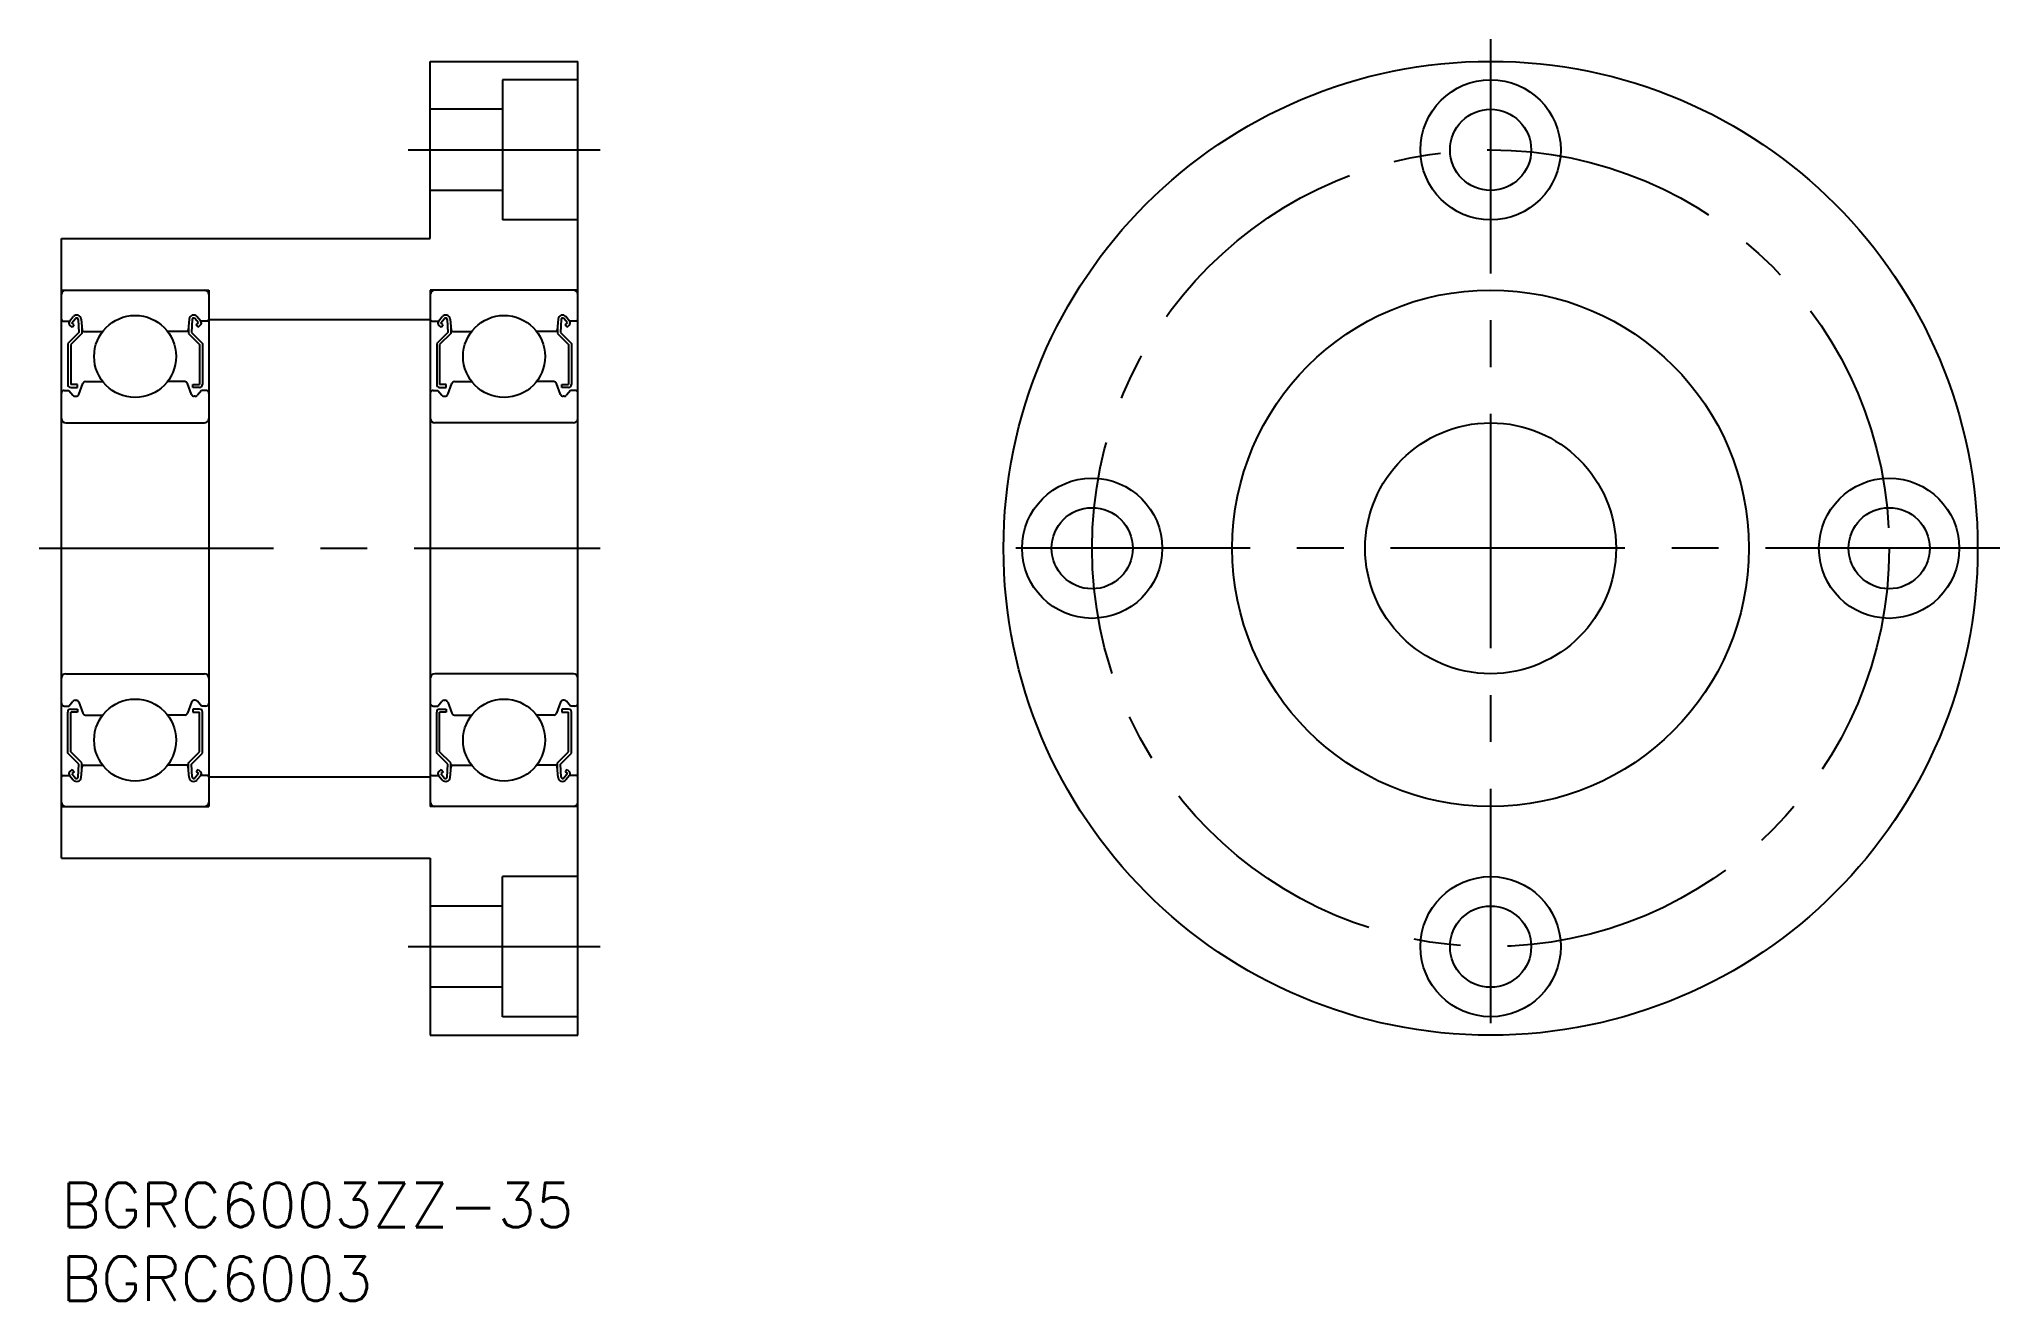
# Model space of a CAD drawing. Extents: x -2 to 131, y -8 to 78.
import ezdxf

# ---------------------------------------------------------------- set-up
doc = ezdxf.new("R2010")
doc.units = 0
doc.header["$LTSCALE"] = 0.5
doc.linetypes.add('CENTER', pattern=[50.8, 31.75, -6.35, 6.35, -6.35])
for name, color, linetype in [('MSM_CENTER', 1, 'CENTER'), ('MSM_CONTINUOUS', 7, 'CONTINUOUS'), ('MSM_PART_NUMBER', 7, 'CONTINUOUS')]:
    doc.layers.add(name, color=color, linetype=linetype)
doc.styles.get("Standard").update_dxf_attribs({"font": 'txt.shx', "height": 3, "bigfont": 'bigfont.shx'})

# ---------------------------------------------------------------- blocks, each defined once
blk = doc.blocks.new('*U2')
at = {"layer": 'MSM_PART_NUMBER'}
blk.add_text('BGRC6003ZZ-35', height=3, dxfattribs=at).set_placement((0, -3))
blk = doc.blocks.new('*U3')
at = {"layer": 'MSM_PART_NUMBER'}
blk.add_text('BGRC6003', height=3, dxfattribs=at).set_placement((0, -8))

msp = doc.modelspace()

# ---------------------------------------------------------------- linework, layer by layer
at = {"layer": 'MSM_CENTER'}
for p, q in [((96.840815, 77.5), (96.840815, 8.5)), ((23.5, 70), (36.5, 70)), ((-1.5, 43), (36.5, 43)), ((131.340815, 43), (62.340815, 43)), ((23.5, 16), (36.5, 16))]:
    msp.add_line(p, q, dxfattribs=at)
msp.add_circle((96.840815, 43), 27, dxfattribs=at)
at = {"layer": 'MSM_CONTINUOUS'}
for p, q in [((25, 64), (25, 76)), ((25, 76), (35, 76)), ((35, 10), (35, 76)), ((29.9, 74.75), (29.9, 65.25)), ((35, 74.75), (29.9, 74.75)), ((29.9, 72.75), (25, 72.75)), ((29.9, 67.25), (25, 67.25)), ((35, 65.25), (29.9, 65.25)), ((0, 64), (25, 64)), ((0, 22), (0, 64)), ((0, 60.5), (10, 60.5)), ((10, 60.5), (10, 25.5)), ((25, 60.5), (25, 25.5)), ((35, 60.5), (25, 60.5)), ((0.560022, 58.399974), (0.809631, 58.697479)), ((0.712984, 58.270949), (0.963328, 58.569309)), ((1.139812, 58.509951), (1.183005, 57.633024)), ((1.338315, 58.530785), (1.402972, 57.79127)), ((8.661685, 58.530785), (8.597028, 57.79127)), ((8.860187, 58.509951), (8.816995, 57.633024)), ((9.287015, 58.270949), (9.036672, 58.569309)), ((9.439978, 58.399974), (9.190369, 58.697479)), ((10, 58.5), (25, 58.5)), ((25.560022, 58.399974), (25.809631, 58.697479)), ((25.712985, 58.270949), (25.963328, 58.569309)), ((26.139813, 58.509951), (26.183005, 57.633024)), ((26.338315, 58.530785), (26.402972, 57.79127)), ((33.661685, 58.530785), (33.597028, 57.79127)), ((33.860188, 58.509951), (33.816995, 57.633024)), ((34.287016, 58.270949), (34.036672, 58.569309)), ((34.439978, 58.399974), (34.190369, 58.697479)), ((0.1, 58.39998), (0.560027, 58.39998)), ((1.183005, 57.633024), (0.433, 56.88301)), ((0.738, 57.98994), (0.5849, 58.118031)), ((1.383, 57.54997), (0.633, 56.79998)), ((0.866004, 58.142945), (0.712984, 58.270949)), ((0.738, 57.98994), (0.866004, 58.142945)), ((1.383, 58.01999), (1.383, 57.54997)), ((1.502592, 57.69998), (2.802687, 57.69998)), ((8.497408, 57.69998), (7.197313, 57.69998)), ((8.617, 58.01999), (8.617, 57.54997)), ((8.617, 57.54997), (9.367, 56.79998)), ((8.816995, 57.633024), (9.567, 56.88301)), ((9.133996, 58.142945), (9.287015, 58.270949)), ((9.262, 57.98994), (9.133996, 58.142945)), ((9.262, 57.98994), (9.4151, 58.118031)), ((9.9, 58.39998), (9.439973, 58.39998)), ((25.1, 58.39998), (25.560027, 58.39998)), ((26.183005, 57.633024), (25.433, 56.88301)), ((25.738, 57.98994), (25.5849, 58.118031)), ((26.383, 57.54997), (25.633, 56.79998)), ((25.866004, 58.142945), (25.712985, 58.270949)), ((25.738, 57.98994), (25.866004, 58.142945)), ((26.383, 58.01999), (26.383, 57.54997)), ((26.502592, 57.69998), (27.802687, 57.69998)), ((33.497408, 57.69998), (32.197313, 57.69998)), ((33.617, 58.01999), (33.617, 57.54997)), ((33.617, 57.54997), (34.367, 56.79998)), ((33.816995, 57.633024), (34.567, 56.88301)), ((34.133996, 58.142945), (34.287016, 58.270949)), ((34.262, 57.98994), (34.133996, 58.142945)), ((34.262, 57.98994), (34.4151, 58.118031)), ((34.9, 58.39998), (34.439973, 58.39998)), ((0.433, 56.88301), (0.433, 54.09998)), ((0.633, 56.79998), (0.633, 54.09999)), ((9.367, 56.79998), (9.367, 54.09999)), ((9.567, 56.88301), (9.567, 54.09998)), ((25.433, 56.88301), (25.433, 54.09998)), ((25.633, 56.79998), (25.633, 54.09999)), ((34.367, 56.79998), (34.367, 54.09999)), ((34.567, 56.88301), (34.567, 54.09998)), ((0.2, 53.69998), (0.499991, 53.69998)), ((0.499991, 53.69998), (0.775612, 53.371446)), ((1.083, 54.09999), (0.633, 54.09999)), ((0.633, 53.89998), (1.083, 53.89998)), ((0.928832, 53.29999), (0.993915, 53.29999)), ((1.083, 53.89998), (1.083, 54.09999)), ((1.181844, 53.43156), (1.450154, 54.168419)), ((1.638083, 54.29999), (2.80271, 54.29999)), ((8.361917, 54.29999), (7.19729, 54.29999)), ((8.818155, 53.43156), (8.549846, 54.168419)), ((8.917, 53.89998), (8.917, 54.09999)), ((8.917, 54.09999), (9.367, 54.09999)), ((9.367, 53.89998), (8.917, 53.89998)), ((9.071167, 53.29999), (9.006085, 53.29999)), ((9.500008, 53.69998), (9.224388, 53.371446)), ((9.8, 53.69998), (9.500008, 53.69998)), ((25.2, 53.69998), (25.499992, 53.69998)), ((25.499992, 53.69998), (25.775612, 53.371446)), ((26.083, 54.09999), (25.633, 54.09999)), ((25.633, 53.89998), (26.083, 53.89998)), ((25.928833, 53.29999), (25.993915, 53.29999)), ((26.083, 53.89998), (26.083, 54.09999)), ((26.181845, 53.43156), (26.450154, 54.168419)), ((26.638083, 54.29999), (27.80271, 54.29999)), ((33.361917, 54.29999), (32.19729, 54.29999)), ((33.818156, 53.43156), (33.549846, 54.168419)), ((33.917, 54.09999), (34.367, 54.09999)), ((33.917, 53.89998), (33.917, 54.09999)), ((34.367, 53.89998), (33.917, 53.89998)), ((34.071168, 53.29999), (34.006085, 53.29999)), ((34.500009, 53.69998), (34.224388, 53.371446)), ((34.8, 53.69998), (34.500009, 53.69998)), ((0.3, 51.5), (9.7, 51.5)), ((34.7, 51.5), (25.3, 51.5)), ((0.3, 34.5), (9.7, 34.5)), ((34.7, 34.5), (25.3, 34.5)), ((0.2, 32.30002), (0.499991, 32.30002)), ((0.433, 29.11699), (0.433, 31.90002)), ((0.499991, 32.30002), (0.775612, 32.628553)), ((0.633, 32.10002), (1.083, 32.10002)), ((0.633, 29.20002), (0.633, 31.90001)), ((1.083, 31.90001), (0.633, 31.90001)), ((0.928832, 32.70001), (0.993915, 32.70001)), ((1.083, 32.10002), (1.083, 31.90001)), ((1.181844, 32.568439), (1.450154, 31.83158)), ((8.818155, 32.568439), (8.549846, 31.83158)), ((8.917, 32.10002), (8.917, 31.90001)), ((9.367, 32.10002), (8.917, 32.10002)), ((8.917, 31.90001), (9.367, 31.90001)), ((9.071167, 32.70001), (9.006085, 32.70001)), ((9.500008, 32.30002), (9.224388, 32.628553)), ((9.367, 29.20002), (9.367, 31.90001)), ((9.8, 32.30002), (9.500008, 32.30002)), ((9.567, 29.11699), (9.567, 31.90002)), ((25.2, 32.30002), (25.499992, 32.30002)), ((25.433, 29.11699), (25.433, 31.90002)), ((25.499992, 32.30002), (25.775612, 32.628553)), ((25.633, 32.10002), (26.083, 32.10002)), ((25.633, 29.20002), (25.633, 31.90001)), ((26.083, 31.90001), (25.633, 31.90001)), ((25.928833, 32.70001), (25.993915, 32.70001)), ((26.083, 32.10002), (26.083, 31.90001)), ((26.181845, 32.568439), (26.450154, 31.83158)), ((33.818156, 32.568439), (33.549846, 31.83158)), ((34.367, 32.10002), (33.917, 32.10002)), ((33.917, 32.10002), (33.917, 31.90001)), ((33.917, 31.90001), (34.367, 31.90001)), ((34.071168, 32.70001), (34.006085, 32.70001)), ((34.500009, 32.30002), (34.224388, 32.628553)), ((34.367, 29.20002), (34.367, 31.90001)), ((34.8, 32.30002), (34.500009, 32.30002)), ((34.567, 29.11699), (34.567, 31.90002)), ((1.638083, 31.70001), (2.80271, 31.70001)), ((8.361917, 31.70001), (7.19729, 31.70001)), ((26.638083, 31.70001), (27.80271, 31.70001)), ((33.361917, 31.70001), (32.19729, 31.70001)), ((1.183005, 28.366975), (0.433, 29.11699)), ((0.738, 28.01006), (0.5849, 27.881968)), ((1.383, 28.45003), (0.633, 29.20002)), ((0.738, 28.01006), (0.866004, 27.857055)), ((1.139812, 27.490048), (1.183005, 28.366975)), ((1.338315, 27.469214), (1.402972, 28.20873)), ((1.383, 27.98001), (1.383, 28.45003)), ((1.502592, 28.30002), (2.802687, 28.30002)), ((8.497408, 28.30002), (7.197313, 28.30002)), ((8.661685, 27.469214), (8.597028, 28.20873)), ((8.617, 28.45003), (9.367, 29.20002)), ((8.617, 27.98001), (8.617, 28.45003)), ((8.816995, 28.366975), (9.567, 29.11699)), ((8.860187, 27.490048), (8.816995, 28.366975)), ((9.262, 28.01006), (9.133996, 27.857055)), ((9.262, 28.01006), (9.4151, 27.881968)), ((26.183005, 28.366975), (25.433, 29.11699)), ((25.738, 28.01006), (25.5849, 27.881968)), ((26.383, 28.45003), (25.633, 29.20002)), ((25.738, 28.01006), (25.866004, 27.857055)), ((26.139813, 27.490048), (26.183005, 28.366975)), ((26.338315, 27.469214), (26.402972, 28.20873)), ((26.383, 27.98001), (26.383, 28.45003)), ((26.502592, 28.30002), (27.802687, 28.30002)), ((33.497408, 28.30002), (32.197313, 28.30002)), ((33.661685, 27.469214), (33.597028, 28.20873)), ((33.617, 28.45003), (34.367, 29.20002)), ((33.617, 27.98001), (33.617, 28.45003)), ((33.816995, 28.366975), (34.567, 29.11699)), ((33.860188, 27.490048), (33.816995, 28.366975)), ((34.262, 28.01006), (34.133996, 27.857055)), ((34.262, 28.01006), (34.4151, 27.881968)), ((0.1, 27.60002), (0.560027, 27.60002)), ((0.560022, 27.600025), (0.809631, 27.30252)), ((0.866004, 27.857055), (0.712984, 27.72905)), ((0.712984, 27.72905), (0.963328, 27.43069)), ((9.287015, 27.72905), (9.036672, 27.43069)), ((9.133996, 27.857055), (9.287015, 27.72905)), ((9.439978, 27.600025), (9.190369, 27.30252)), ((9.9, 27.60002), (9.439973, 27.60002)), ((10, 27.5), (25, 27.5)), ((25.1, 27.60002), (25.560027, 27.60002)), ((25.560022, 27.600025), (25.809631, 27.30252)), ((25.866004, 27.857055), (25.712985, 27.72905)), ((25.712985, 27.72905), (25.963328, 27.43069)), ((34.287016, 27.72905), (34.036672, 27.43069)), ((34.133996, 27.857055), (34.287016, 27.72905)), ((34.439978, 27.600025), (34.190369, 27.30252)), ((34.9, 27.60002), (34.439973, 27.60002)), ((0, 25.5), (10, 25.5)), ((2.8, 25.5), (2.8, 25.5001)), ((5, 25.5), (5.0001, 25.5)), ((35, 25.5), (25, 25.5)), ((0, 22), (25, 22)), ((25, 22), (25, 10)), ((29.9, 11.25), (29.9, 20.75)), ((35, 20.75), (29.9, 20.75)), ((29.9, 18.75), (25, 18.75)), ((29.9, 13.25), (25, 13.25)), ((35, 11.25), (29.9, 11.25)), ((25, 10), (35, 10))]:
    msp.add_line(p, q, dxfattribs=at)
for centre, radius in [((96.840815, 43), 33), ((96.840815, 70), 4.75), ((96.840815, 70), 2.75), ((96.840815, 43), 17.5), ((5, 56), 2.77815), ((30, 56), 2.77815), ((96.840815, 43), 8.5), ((69.840815, 43), 4.75), ((123.840815, 43), 4.75), ((69.840815, 43), 2.75), ((123.840815, 43), 2.75), ((5, 30), 2.77815), ((30, 30), 2.77815), ((96.840815, 16), 4.75), ((96.840815, 16), 2.75)]:
    msp.add_circle(centre, radius, dxfattribs=at)
for centre, radius, start, end in [((0.3, 60.2), 0.3, 90, 180), ((9.7, 60.2), 0.3, 0, 90), ((25.3, 60.2), 0.3, 90, 180), ((34.7, 60.2), 0.3, 0, 90), ((0.1, 58.49998), 0.1, 180, 270), ((1.039455, 58.504656), 0.3, 4.996761, 140.00312), ((1.039933, 58.505032), 0.1, 2.819785, 140.001187), ((8.960545, 58.504656), 0.3, 39.99688, 175.003239), ((8.960066, 58.505032), 0.1, 39.998813, 177.180215), ((9.9, 58.49998), 0.1, 270, 0), ((25.1, 58.49998), 0.1, 180, 270), ((26.039455, 58.504656), 0.3, 4.996761, 140.00312), ((26.039934, 58.505032), 0.1, 2.819785, 140.001187), ((33.960545, 58.504656), 0.3, 39.99688, 175.003239), ((33.960067, 58.505032), 0.1, 39.998813, 177.180215), ((34.9, 58.49998), 0.1, 270, 0), ((0.713238, 58.271425), 0.2, 140.00312, 230.08226), ((1.502592, 57.79998), 0.1, 184.996761, 270), ((8.497408, 57.79998), 0.1, 270, 355.003239), ((9.286762, 58.271425), 0.2, 309.91774, 39.99688), ((25.713238, 58.271425), 0.2, 140.00312, 230.08226), ((26.502592, 57.79998), 0.1, 184.996761, 270), ((33.497408, 57.79998), 0.1, 270, 355.003239), ((34.286762, 58.271425), 0.2, 309.91774, 39.99688), ((0.2, 53.49998), 0.2, 90, 180), ((0.633, 54.09998), 0.2, 180, 270), ((0.928832, 53.49999), 0.2, 219.994668, 270), ((0.993915, 53.49999), 0.2, 270, 339.992146), ((1.638083, 54.09999), 0.2, 90, 159.992146), ((8.361917, 54.09999), 0.2, 20.007854, 90), ((9.006085, 53.49999), 0.2, 200.007854, 270), ((9.071167, 53.49999), 0.2, 270, 320.005332), ((9.367, 54.09998), 0.2, 270, 0), ((9.8, 53.49998), 0.2, 0, 90), ((25.2, 53.49998), 0.2, 90, 180), ((25.633, 54.09998), 0.2, 180, 270), ((25.928833, 53.49999), 0.2, 219.994668, 270), ((25.993915, 53.49999), 0.2, 270, 339.992146), ((26.638083, 54.09999), 0.2, 90, 159.992146), ((33.361917, 54.09999), 0.2, 20.007854, 90), ((34.006085, 53.49999), 0.2, 200.007854, 270), ((34.071168, 53.49999), 0.2, 270, 320.005332), ((34.367, 54.09998), 0.2, 270, 0), ((34.8, 53.49998), 0.2, 0, 90), ((0.3, 51.8), 0.3, 180, 270), ((9.7, 51.8), 0.3, 270, 0), ((25.3, 51.8), 0.3, 180, 270), ((34.7, 51.8), 0.3, 270, 0), ((0.3, 34.2), 0.3, 90, 180), ((9.7, 34.2), 0.3, 0, 90), ((25.3, 34.2), 0.3, 90, 180), ((34.7, 34.2), 0.3, 0, 90), ((0.2, 32.50002), 0.2, 180, 270), ((0.633, 31.90002), 0.2, 90, 180), ((0.928832, 32.50001), 0.2, 90, 140.005332), ((0.993915, 32.50001), 0.2, 20.007854, 90), ((9.006085, 32.50001), 0.2, 90, 159.992146), ((9.071167, 32.50001), 0.2, 39.994668, 90), ((9.367, 31.90002), 0.2, 0, 90), ((9.8, 32.50002), 0.2, 270, 0), ((25.2, 32.50002), 0.2, 180, 270), ((25.633, 31.90002), 0.2, 90, 180), ((25.928833, 32.50001), 0.2, 90, 140.005332), ((25.993915, 32.50001), 0.2, 20.007854, 90), ((34.006085, 32.50001), 0.2, 90, 159.992146), ((34.071168, 32.50001), 0.2, 39.994668, 90), ((34.367, 31.90002), 0.2, 0, 90), ((34.8, 32.50002), 0.2, 270, 0), ((1.638083, 31.90001), 0.2, 200.007854, 270), ((8.361917, 31.90001), 0.2, 270, 339.992146), ((26.638083, 31.90001), 0.2, 200.007854, 270), ((33.361917, 31.90001), 0.2, 270, 339.992146), ((1.502592, 28.20002), 0.1, 90, 175.003239), ((8.497408, 28.20002), 0.1, 4.996761, 90), ((26.502592, 28.20002), 0.1, 90, 175.003239), ((33.497408, 28.20002), 0.1, 4.996761, 90), ((0.1, 27.50002), 0.1, 90, 180), ((0.713238, 27.728575), 0.2, 129.91774, 219.99688), ((1.039455, 27.495344), 0.3, 219.99688, 355.003239), ((1.039933, 27.494967), 0.1, 219.998813, 357.180215), ((8.960545, 27.495344), 0.3, 184.996761, 320.00312), ((8.960066, 27.494967), 0.1, 182.819785, 320.001187), ((9.286762, 27.728575), 0.2, 320.00312, 50.08226), ((9.9, 27.50002), 0.1, 0, 90), ((25.1, 27.50002), 0.1, 90, 180), ((25.713238, 27.728575), 0.2, 129.91774, 219.99688), ((26.039455, 27.495344), 0.3, 219.99688, 355.003239), ((26.039934, 27.494967), 0.1, 219.998813, 357.180215), ((33.960545, 27.495344), 0.3, 184.996761, 320.00312), ((33.960067, 27.494967), 0.1, 182.819785, 320.001187), ((34.286762, 27.728575), 0.2, 320.00312, 50.08226), ((34.9, 27.50002), 0.1, 0, 90), ((0.3, 25.8), 0.3, 180, 270), ((9.7, 25.8), 0.3, 270, 0), ((25.3, 25.8), 0.3, 180, 270), ((34.7, 25.8), 0.3, 270, 0)]:
    msp.add_arc(centre, radius, start, end, dxfattribs=at)

# ---------------------------------------------------------------- block references
for name in ['*U2', '*U3']:
    msp.add_blockref(name, (0, 0), dxfattribs=at)

doc.saveas('drawing.dxf')
